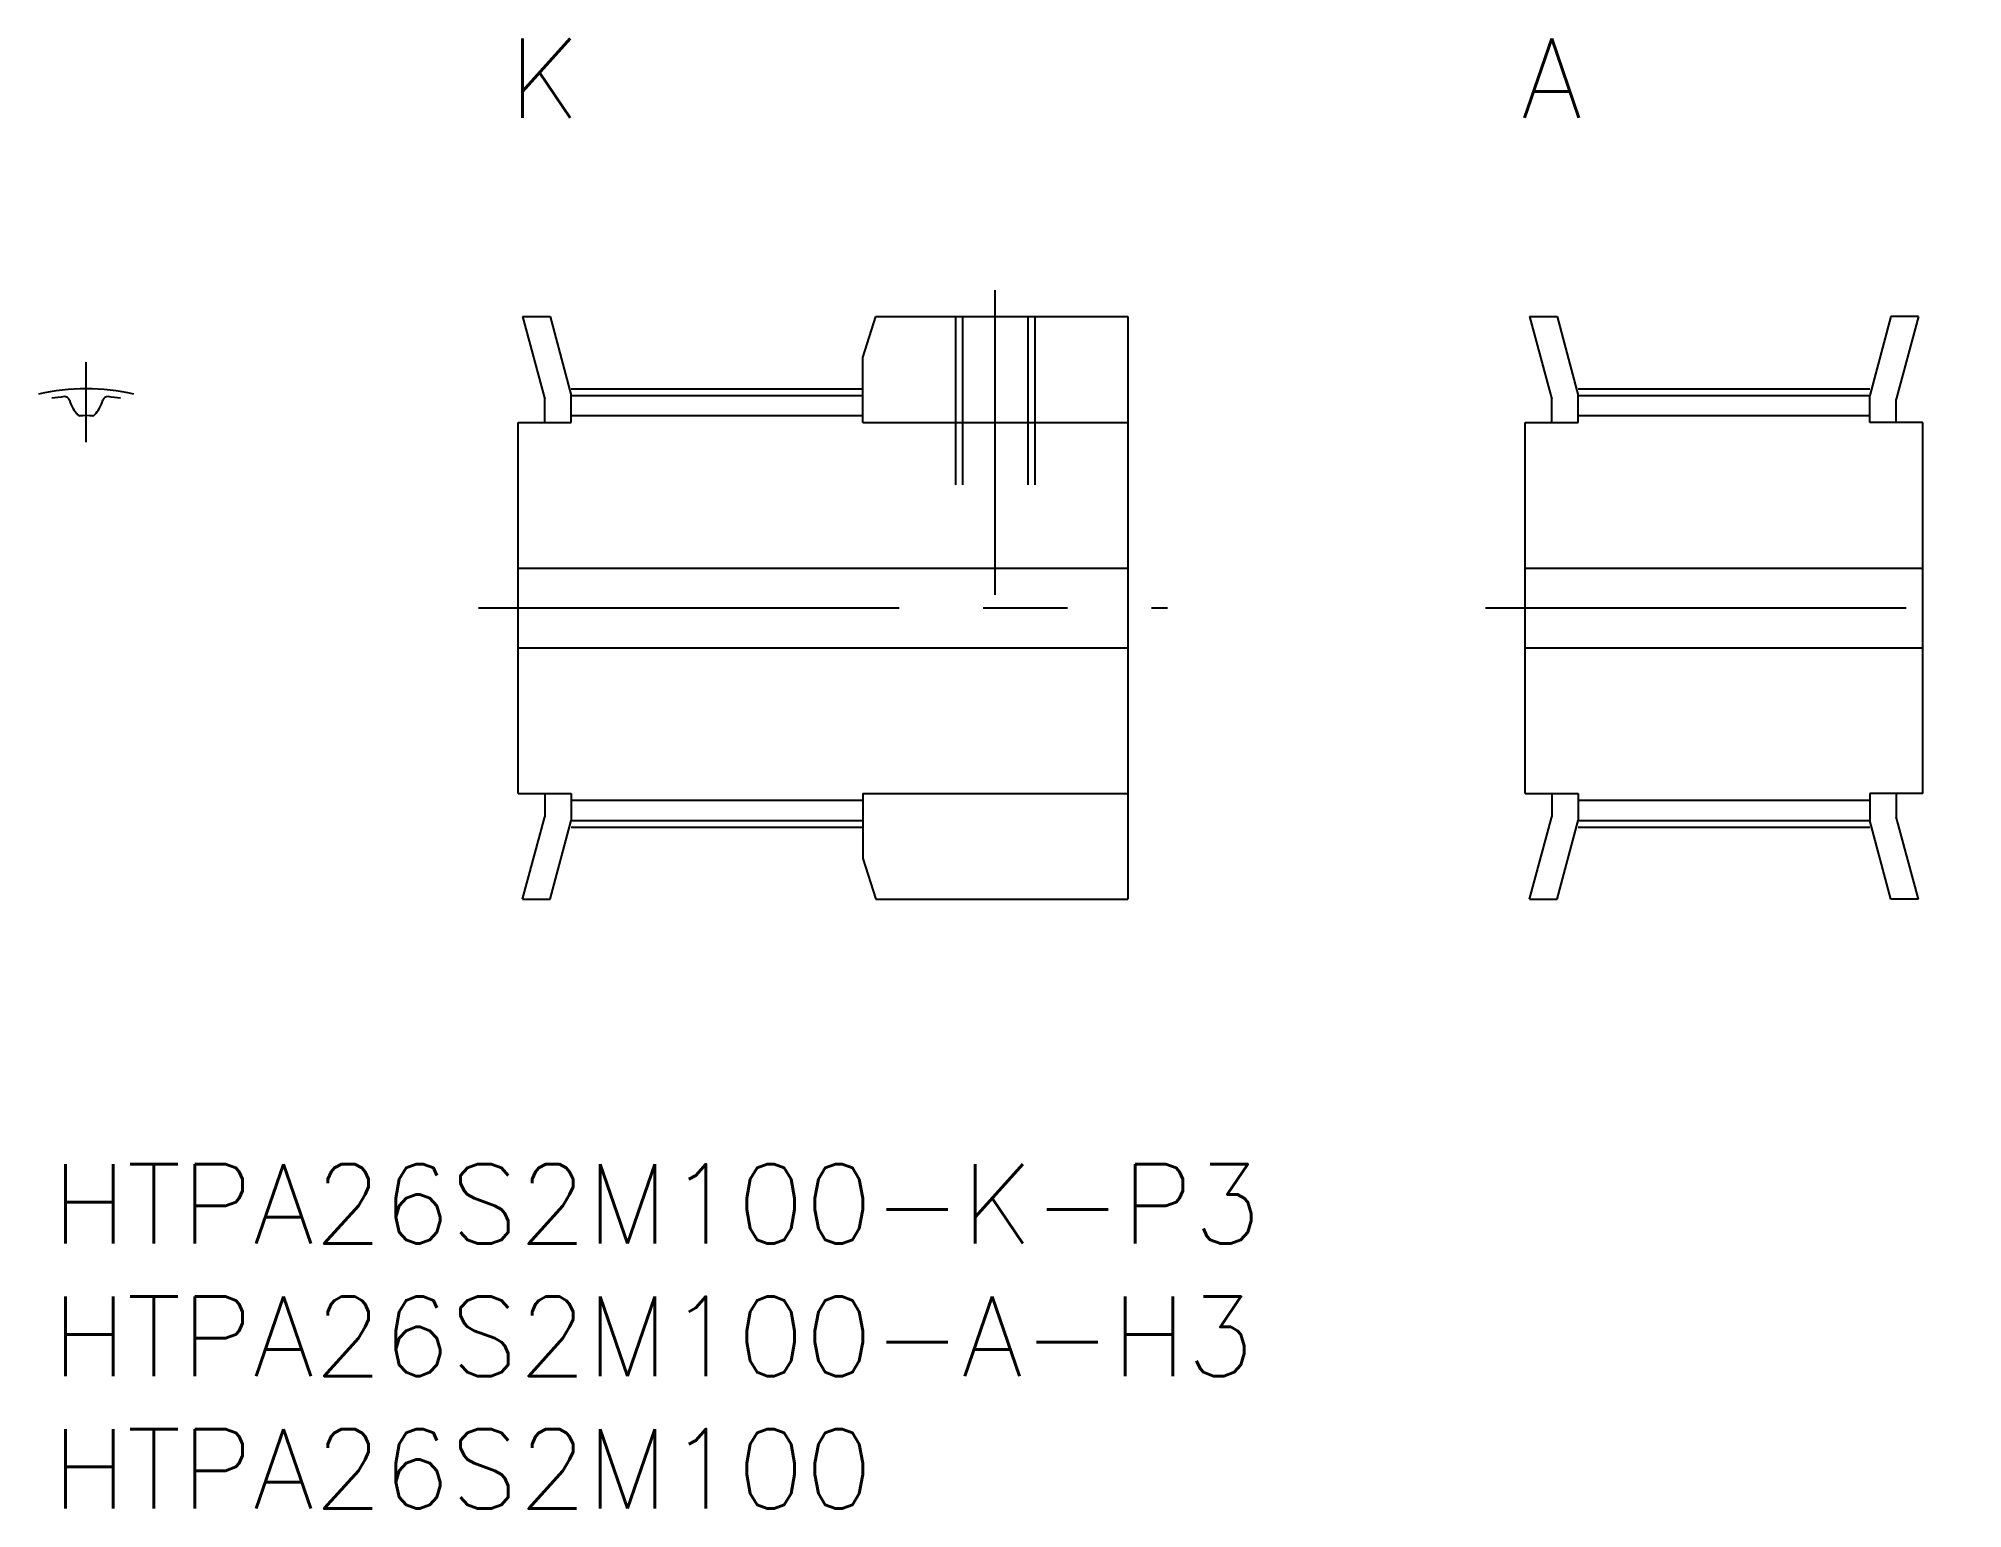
# Model space of a CAD drawing. Extents: x -0.5 to 72.1, y -13 to 42.5.
import ezdxf
from ezdxf.enums import TextEntityAlignment as Align

# ---------------------------------------------------------------- set-up
doc = ezdxf.new("R2010")
doc.units = 0
doc.header["$LTSCALE"] = 0.5
doc.linetypes.add('CENTER', pattern=[50.8, 31.75, -6.35, 6.35, -6.35])
doc.linetypes.add('DASHED', pattern=[19.05, 12.7, -6.35])
for name, color, linetype in [('MSM_CENTER', 1, 'CENTER'), ('MSM_CONTINUOUS', 7, 'CONTINUOUS'), ('MSM_DASHED', 4, 'DASHED'), ('MSM_PART_NUMBER', 7, 'CONTINUOUS')]:
    doc.layers.add(name, color=color, linetype=linetype)
doc.styles.add('MISUMI', font='txt.shx')
doc.styles.get("Standard").update_dxf_attribs({"font": 'txt.shx', "height": 1, "bigfont": 'bigfont.shx'})

# ---------------------------------------------------------------- blocks, each defined once
blk = doc.blocks.new('*U11')
at = {"layer": 'MSM_PART_NUMBER'}
blk.add_text('HTPA26S2M100-K-P3', height=3, dxfattribs=at).set_placement((0, -3))
blk = doc.blocks.new('*U12')
at = {"layer": 'MSM_PART_NUMBER'}
blk.add_text('HTPA26S2M100-A-H3', height=3, dxfattribs=at).set_placement((0, -8))
blk = doc.blocks.new('*U13')
at = {"layer": 'MSM_PART_NUMBER'}
blk.add_text('HTPA26S2M100', height=3, dxfattribs=at).set_placement((0, -13))

msp = doc.modelspace()

# ---------------------------------------------------------------- linework, layer by layer
at = {"layer": 'MSM_CENTER'}
for p, q in [((35.6, 21.5), (35.6, 33)), ((1.3, 27.26), (1.3, 30.274)), ((19.6, 29.275), (30.6, 29.275)), ((57.6, 29.275), (68.6, 29.275)), ((16.1, 21), (42.1, 21)), ((54.1, 21), (72.1, 21)), ((19.6, 12.725), (30.6, 12.725)), ((57.6, 12.725), (68.6, 12.725))]:
    msp.add_line(p, q, dxfattribs=at)
msp.add_arc((1.3, 21), 8.274, 77.43489, 102.56511, dxfattribs=at)
at = {"layer": 'MSM_CONTINUOUS'}
for p, q in [((17.766, 32), (18.6, 28.888)), ((17.766, 32), (18.802, 32)), ((18.802, 32), (19.6, 29.02)), ((30.6, 30.461), (31.1, 32)), ((31.1, 32), (40.6, 32)), ((40.6, 32), (40.6, 10)), ((55.766, 32), (56.6, 28.888)), ((55.766, 32), (56.802, 32)), ((56.802, 32), (57.6, 29.02)), ((69.398, 32), (68.6, 29.02)), ((70.434, 32), (69.398, 32)), ((70.434, 32), (69.6, 28.888)), ((30.6, 28), (30.6, 30.461)), ((18.6, 28), (18.6, 28.888)), ((19.6, 28), (19.6, 29.02)), ((19.6, 29.02), (30.6, 29.02)), ((56.6, 28), (56.6, 28.888)), ((57.6, 28), (57.6, 29.02)), ((57.6, 29.02), (68.6, 29.02)), ((68.6, 28), (68.6, 29.02)), ((69.6, 28), (69.6, 28.888)), ((17.6, 14), (17.6, 28)), ((17.6, 28), (19.6, 28)), ((19.6, 28.26), (30.6, 28.26)), ((30.6, 28), (40.6, 28)), ((55.6, 14), (55.6, 28)), ((55.6, 28), (57.6, 28)), ((57.6, 28.26), (68.6, 28.26)), ((70.6, 28), (68.6, 28)), ((70.6, 14), (70.6, 28)), ((17.6, 22.5), (40.6, 22.5)), ((55.6, 22.5), (70.6, 22.5)), ((17.6, 19.5), (40.6, 19.5)), ((55.6, 19.5), (70.6, 19.5)), ((17.6, 14), (19.6, 14)), ((18.6, 14), (18.6, 13.112)), ((19.6, 14), (19.6, 12.98)), ((30.6, 14), (40.6, 14)), ((30.6, 14), (30.6, 11.539)), ((55.6, 14), (57.6, 14)), ((56.6, 14), (56.6, 13.112)), ((57.6, 14), (57.6, 12.98)), ((70.6, 14), (68.6, 14)), ((68.6, 14), (68.6, 12.98)), ((69.6, 14), (69.6, 13.112)), ((17.766, 10), (18.6, 13.112)), ((19.6, 13.74), (30.6, 13.74)), ((55.766, 10), (56.6, 13.112)), ((57.6, 13.74), (68.6, 13.74)), ((70.434, 10), (69.6, 13.112)), ((18.802, 10), (19.6, 12.98)), ((19.6, 12.98), (30.6, 12.98)), ((56.802, 10), (57.6, 12.98)), ((57.6, 12.98), (68.6, 12.98)), ((69.398, 10), (68.6, 12.98)), ((30.6, 11.539), (31.1, 10)), ((17.766, 10), (18.802, 10)), ((31.1, 10), (40.6, 10)), ((55.766, 10), (56.802, 10)), ((70.434, 10), (69.398, 10))]:
    msp.add_line(p, q, dxfattribs=at)
for centre, radius, start, end in [((1.3, 21), 8.02, 95.93876, 99.3285), ((0.49, 28.788), 0.19, 15.46692, 95.93876), ((1.95, 29.192), 1.325, 195.46692, 223.04102), ((0.65, 29.192), 1.325, 316.95898, 344.53308), ((2.11, 28.788), 0.19, 84.06124, 164.53308), ((1.3, 21), 8.02, 80.6715, 84.06124), ((1.055, 28.356), 0.1, 223.04102, 271.91003), ((1.3, 21), 7.26, 88.08997, 91.91003), ((1.545, 28.356), 0.1, 268.08997, 316.95898)]:
    msp.add_arc(centre, radius, start, end, dxfattribs=at)
at = {"layer": 'MSM_DASHED'}
for p, q in [((34.1, 32), (34.1, 22.5)), ((34.37, 32), (34.37, 22.5)), ((36.829, 32), (36.829, 22.5)), ((37.1, 32), (37.1, 22.5))]:
    msp.add_line(p, q, dxfattribs=at)

# ---------------------------------------------------------------- block references
at = {"layer": 'MSM_CONTINUOUS'}
for name in ['*U11', '*U12', '*U13']:
    msp.add_blockref(name, (0, 0), dxfattribs=at)

# ---------------------------------------------------------------- texts
at = {"layer": 'MSM_PART_NUMBER', "style": 'MISUMI'}
for s, p in [('K', (18.6, 41)), ('A', (56.6, 41))]:
    msp.add_text(s, height=3, dxfattribs=at).set_placement(p, align=Align.MIDDLE_CENTER)

doc.saveas('drawing.dxf')
